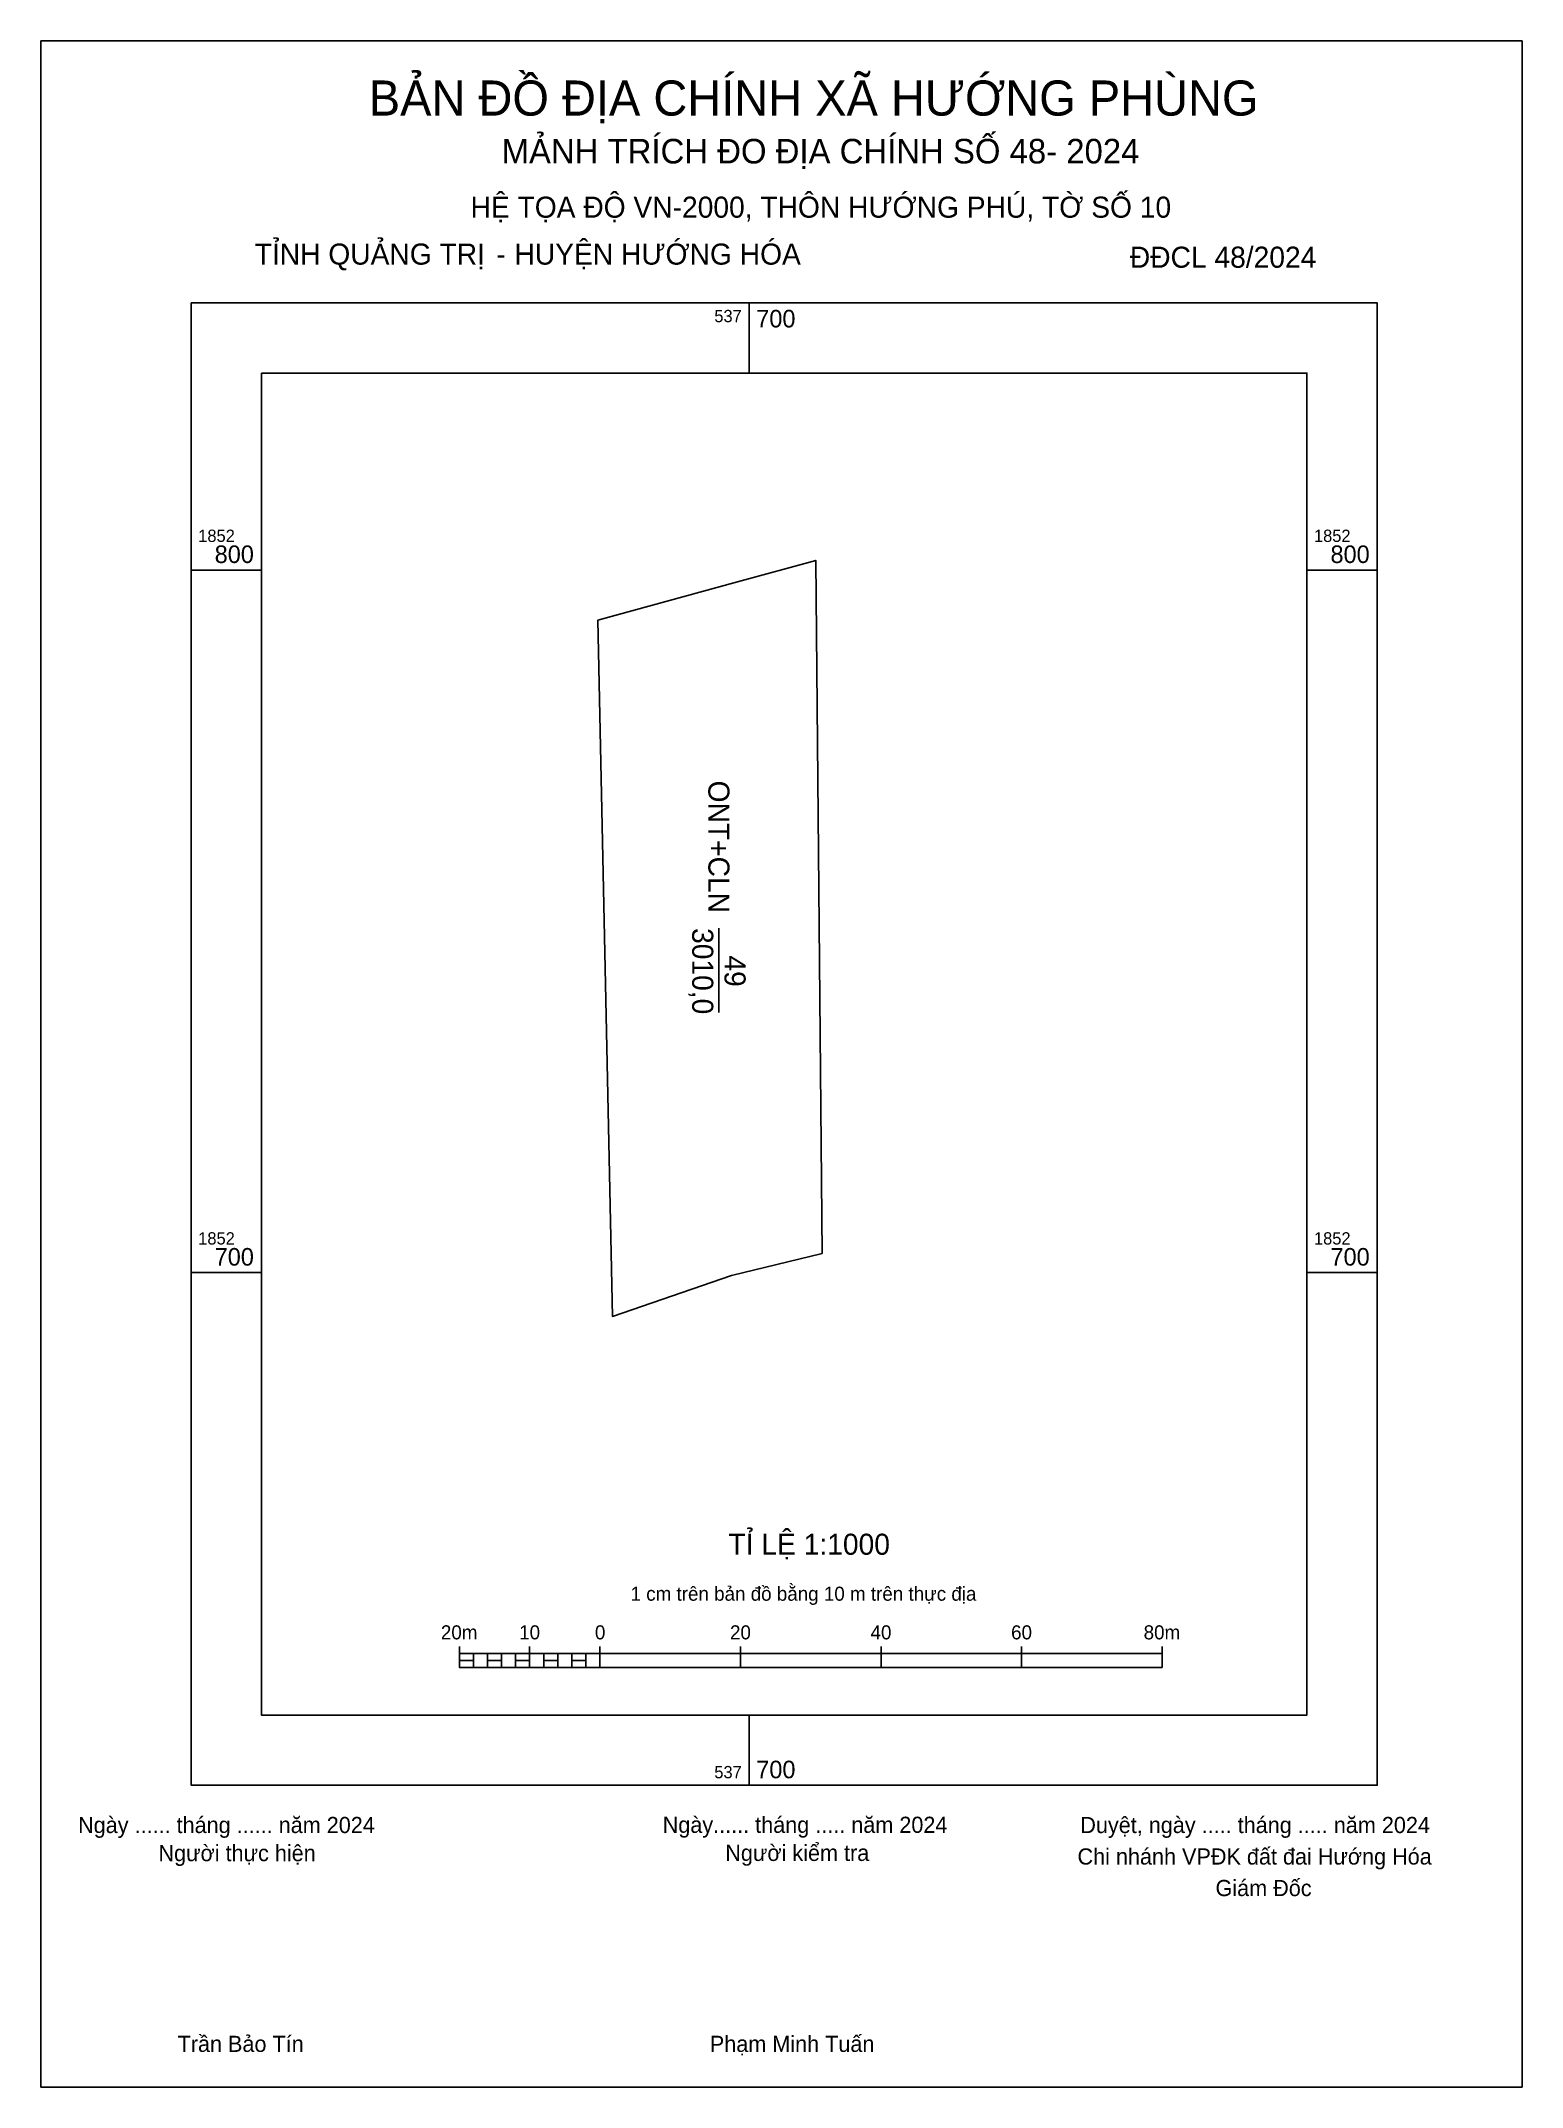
# Model space of a CAD drawing. Extents: x 537599 to 537810, y 1852584 to 1852875.
import ezdxf

# ---------------------------------------------------------------- set-up
doc = ezdxf.new("R2010")
doc.units = 0
for name, color, linetype in [('Level 1', 7, 'Continuous'), ('Level 10', 7, 'Continuous'), ('Level 13', 7, 'Continuous'), ('Level 2', 7, 'Continuous'), ('Level 6', 7, 'Continuous'), ('Level 62', 7, 'Continuous'), ('Level 63', 7, 'Continuous')]:
    doc.layers.add(name, color=color, linetype=linetype)

msp = doc.modelspace()

# ---------------------------------------------------------------- linework, layer by layer
at = {"layer": 'Level 1'}
for p, q in [((537599.21, 1852875.31), (537599.21, 1852875.31)), ((537809.97, 1852584.08), (537809.97, 1852584.08))]:
    msp.add_line(p, q, dxfattribs=at)
at = {"layer": 'Level 10'}
msp.add_lwpolyline([(537678.46, 1852792.87), (537698.35, 1852798.3), (537709.46, 1852801.38), (537710.38, 1852702.73), (537697.49, 1852699.6), (537680.53, 1852693.76)], close=True, dxfattribs=at)
at = {"layer": 'Level 13'}
msp.add_line((537695.68, 1852749.03), (537695.68, 1852737.02), dxfattribs=at)
at = {"layer": 'Level 2'}
msp.add_lwpolyline([(537599.21, 1852875.31), (537809.97, 1852875.31), (537809.97, 1852584.08), (537599.21, 1852584.08)], close=True, dxfattribs=at)
at = {"layer": 'Level 62'}
msp.add_lwpolyline([(537630.59, 1852828.03), (537779.36, 1852828.03), (537779.36, 1852637.03), (537630.59, 1852637.03)], close=True, dxfattribs=at)
at = {"layer": 'Level 63'}
for p, q in [((537599.21, 1852870.31), (537599.21, 1852875.31)), ((537599.21, 1852875.31), (537604.21, 1852875.31)), ((537599.21, 1852870.31), (537599.21, 1852875.31)), ((537599.21, 1852875.31), (537604.21, 1852875.31)), ((537804.97, 1852875.31), (537809.97, 1852875.31)), ((537804.97, 1852875.31), (537809.97, 1852875.31)), ((537809.97, 1852875.31), (537809.97, 1852870.31)), ((537809.97, 1852875.31), (537809.97, 1852870.31)), ((537599.21, 1852870.31), (537599.21, 1852870.31)), ((537599.21, 1852870.31), (537599.21, 1852870.31)), ((537700, 1852838.03), (537700, 1852828.03)), ((537620.59, 1852800), (537630.59, 1852800)), ((537779.36, 1852800), (537789.36, 1852800)), ((537620.59, 1852700), (537630.59, 1852700)), ((537779.36, 1852700), (537789.36, 1852700)), ((537658.75, 1852646.8), (537658.75, 1852643.8)), ((537658.75, 1852645.8), (537758.75, 1852645.8)), ((537660.75, 1852645.8), (537660.75, 1852643.8)), ((537662.75, 1852645.8), (537662.75, 1852643.8)), ((537664.75, 1852645.8), (537664.75, 1852643.8)), ((537666.75, 1852645.8), (537666.75, 1852643.8)), ((537668.75, 1852646.8), (537668.75, 1852643.8)), ((537668.75, 1852645.8), (537668.75, 1852643.8)), ((537670.75, 1852645.8), (537670.75, 1852643.8)), ((537672.75, 1852645.8), (537672.75, 1852643.8)), ((537674.75, 1852645.8), (537674.75, 1852643.8)), ((537676.75, 1852645.8), (537676.75, 1852643.8)), ((537678.75, 1852646.8), (537678.75, 1852643.8)), ((537678.75, 1852645.8), (537678.75, 1852643.8)), ((537698.75, 1852646.8), (537698.75, 1852643.8)), ((537718.75, 1852646.8), (537718.75, 1852643.8)), ((537738.75, 1852646.8), (537738.75, 1852643.8)), ((537758.75, 1852646.8), (537758.75, 1852643.8)), ((537658.75, 1852643.8), (537758.75, 1852643.8)), ((537700, 1852637.03), (537700, 1852627.03)), ((537599.21, 1852584.08), (537599.21, 1852589.08)), ((537599.21, 1852584.08), (537599.21, 1852589.08)), ((537809.97, 1852589.08), (537809.97, 1852584.08)), ((537809.97, 1852589.08), (537809.97, 1852584.08)), ((537604.21, 1852584.08), (537599.21, 1852584.08)), ((537604.21, 1852584.08), (537599.21, 1852584.08)), ((537809.97, 1852584.08), (537804.97, 1852584.08)), ((537809.97, 1852584.08), (537804.97, 1852584.08))]:
    msp.add_line(p, q, dxfattribs=at)
for points in [[(537620.59, 1852838.03), (537620.59, 1852627.03), (537789.36, 1852627.03), (537789.36, 1852838.03)], [(537658.75, 1852644.8), (537660.75, 1852644.8), (537660.75, 1852643.8), (537658.75, 1852643.8)], [(537658.75, 1852644.8), (537660.75, 1852644.8), (537660.75, 1852643.8), (537658.75, 1852643.8)], [(537662.75, 1852644.8), (537664.75, 1852644.8), (537664.75, 1852643.8), (537662.75, 1852643.8)], [(537666.75, 1852644.8), (537668.75, 1852644.8), (537668.75, 1852643.8), (537666.75, 1852643.8)], [(537670.75, 1852644.8), (537672.75, 1852644.8), (537672.75, 1852643.8), (537670.75, 1852643.8)], [(537674.75, 1852644.8), (537676.75, 1852644.8), (537676.75, 1852643.8), (537674.75, 1852643.8)]]:
    msp.add_lwpolyline(points, close=True, dxfattribs=at)

# ---------------------------------------------------------------- texts
at = {"layer": 'Level 13'}
for s, p in [('ONT+CLN', (537694.18, 1852770.03)), ('3010,0', (537691.88, 1852749.04)), ('49', (537696.48, 1852745.15))]:
    msp.add_text(s, height=3, rotation=270, dxfattribs=at).set_placement(p)
at = {"layer": 'Level 6'}
for s, p in [('HỆ TỌA ÐỘ VN-2000, THÔN HƯỚNG PHÚ, TỜ SỐ 10', (537660.34, 1852850.15)), ('TỈ LỆ 1:1000', (537697.05, 1852659.84))]:
    msp.add_text(s, height=3, dxfattribs=at).set_placement(p)
at = {"layer": 'Level 63'}
for s, height, p in [('BẢN ĐỒ ĐỊA CHÍNH XÃ HƯỚNG PHÙNG ', 5, (537645.86, 1852864.68)), ('MẢNH TRÍCH ĐO ĐỊA CHÍNH SỐ 48- 2024', 3.5, (537664.76, 1852857.87)), ('TỈNH QUẢNG TRỊ', 3, (537629.63, 1852843.47)), (' HUYỆN HƯỚNG HÓA', 3, (537665.48, 1852843.47)), ('ĐĐCL 48/2024', 3, (537754.16, 1852843.03)), ('-', 3, (537664, 1852843.47)), ('537', 1.75, (537695.03, 1852835.28)), ('700', 2.5, (537701, 1852834.53)), ('1852', 1.75, (537621.59, 1852804)), ('1852', 1.75, (537780.36, 1852804)), ('800', 2.5, (537623.93, 1852801)), ('800', 2.5, (537782.71, 1852801)), ('1852', 1.75, (537621.59, 1852704)), ('1852', 1.75, (537780.36, 1852704)), ('700', 2.5, (537623.93, 1852701)), ('D', 0.0096, (537710.33, 1852702.74)), ('700', 2.5, (537782.71, 1852701)), ('1 cm trên bản đồ bằng 10 m trên thực địa', 2, (537683.11, 1852653.3)), ('20m', 2, (537656.12, 1852647.8)), ('10', 2, (537667.26, 1852647.8)), ('0', 2, (537678.04, 1852647.8)), ('20', 2, (537697.26, 1852647.8)), ('40', 2, (537717.26, 1852647.8)), ('60', 2, (537737.26, 1852647.8)), ('80m', 2, (537756.12, 1852647.8)), ('537', 1.75, (537695.03, 1852628.03)), ('700', 2.5, (537701, 1852628.03)), ('Ngày ...... tháng ...... năm 2024', 2.3, (537604.49, 1852620.23)), ('Ngày...... tháng ..... năm 2024', 2.3, (537687.68, 1852620.26)), ('Duyệt, ngày ..... tháng ..... năm 2024', 2.3, (537747.11, 1852620.23)), ('Người thực hiện', 2.3, (537615.93, 1852616.23)), ('Người kiểm tra', 2.3, (537696.59, 1852616.26)), ('Chi nhánh VPĐK đất đai Hướng Hóa', 2.3, (537746.71, 1852615.75)), ('Giám Đốc', 2.3, (537766.35, 1852611.26)), ('Trần Bảo Tín', 2.3, (537618.65, 1852589.08)), ('Phạm Minh Tuấn', 2.3, (537694.39, 1852589.08))]:
    msp.add_text(s, height=height, dxfattribs=at).set_placement(p)

doc.saveas('drawing.dxf')
